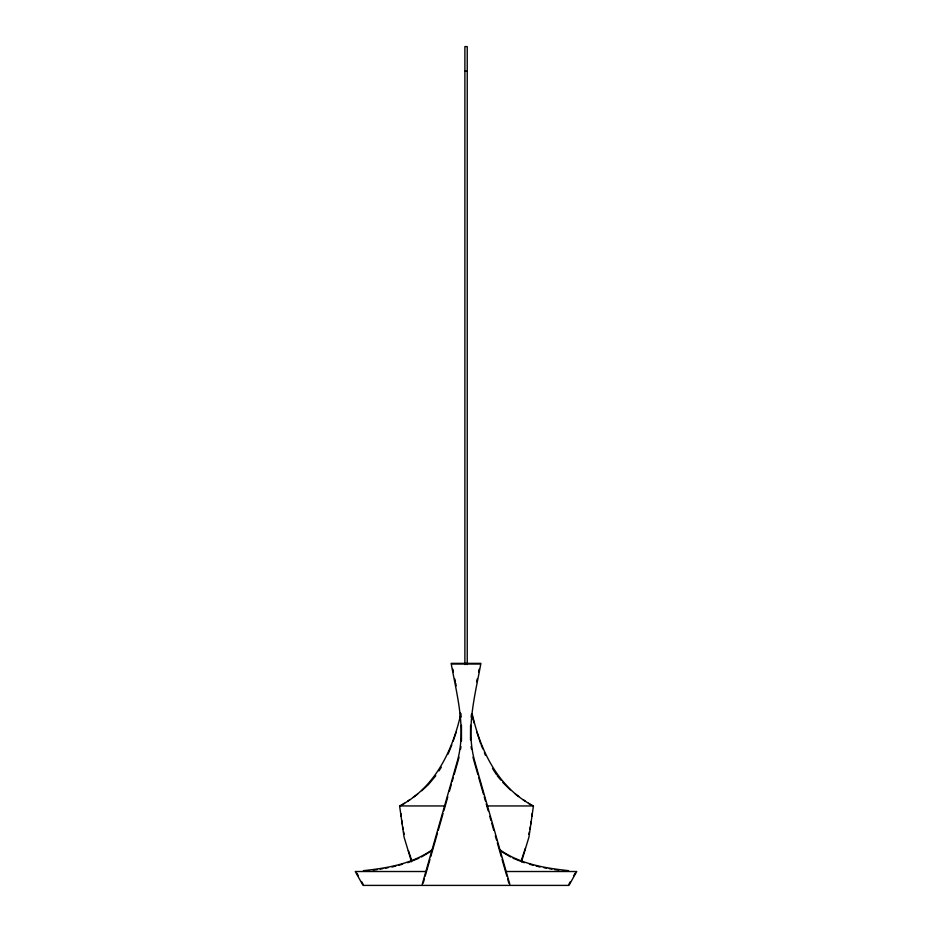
<?xml version="1.0" encoding="UTF-8"?>
<svg xmlns="http://www.w3.org/2000/svg" width="932" height="932" viewBox="0 0 932 932"><rect width="100%" height="100%" fill="white"/><g stroke="black" fill="none" stroke-linecap="round" stroke-linejoin="round"><path stroke-width="1.4" d="M461.468 741.196L461.457 725.259M470.567 725.259L470.509 739.892M531.892 816.374L532.149 813.473M472.163 713.714C480.458 750.714 498.154 787.878 533.43 805.947L528.968 837.029L521.477 861.809M471.149 717.081L471.452 714.331M530.774 824.121L531.147 821.535M460.525 749.34L460.944 746.579M478.617 671.856L479.13 669.234M476.648 681.793L477.207 678.95M528.887 834.35L529.388 831.798M529.9 829.247L530.401 826.707M458.416 759.557L459.045 757.215M460.862 713.714C452.568 750.714 434.871 787.878 399.595 805.947L404.045 837.029L411.536 861.809M459.627 720.319L460.804 716.184M422.219 884.305L457.507 760.559C466.338 728.416 456.866 695.202 451.146 663.363L480.889 663.363C475.157 695.202 465.685 728.416 474.516 760.559L509.804 884.305M423.21 883.082L424.398 878.911M425.19 876.127L429.955 859.444M430.747 856.659L437.481 833.022M438.273 830.249L443.038 813.554M443.83 810.782L447.791 796.872M449.375 791.315L451.368 784.36M452.16 781.575L453.348 777.404M454.14 774.632L458.101 760.722M525.415 848.155L521.361 860.387M453.185 741.115L456.156 732.202M448.106 754.046L451.81 744.959M568.928 884.188L570.291 881.754M573.716 875.672L575.079 873.249M438.949 770.892L441.325 767.246M435.78 775.762L428.417 784.569L421.753 790.755M413.237 797.256L417.653 794.099M401.319 805.516L404.546 803.302M407.785 801.089L409.94 799.621M432.273 849.728C412.177 863.882 387.328 868.135 363.387 870.663M421.45 856.974L431.4 850.974M407.703 862.706L418.957 858.221M391.988 867.028L395.925 865.979M398.558 865.28L402.507 864.244M380.093 869.125L382.737 868.659M385.382 868.193L388.015 867.727M366.253 870.931L369.049 870.605M373.243 870.092L377.448 869.591M464.882 71.275L467.235 71.275M451.892 663.98L480.143 663.98M399.595 805.947L444.494 805.947M487.191 805.947L533.43 805.947M426.239 871.513L355.243 871.513L363.049 885.4L568.951 885.4L576.757 871.513L505.761 871.513M568.613 870.663C544.672 868.135 519.823 863.882 499.727 849.728M554.552 869.591L558.757 870.092M562.951 870.605L565.747 870.931M543.985 867.727L546.618 868.193M549.263 868.659L551.907 869.125M529.493 864.244L533.442 865.28M536.075 865.979L540.012 867.028M513.043 858.221L524.297 862.706M500.601 850.974L510.55 856.974M523.085 799.621L525.24 801.089M528.467 803.302L530.623 804.77M515.373 794.099L518.681 796.464M510.317 789.87L502.756 782.367M497.234 775.762L500.915 780.166M492.492 768.457L496.441 774.539M356.921 873.249L358.284 875.672M361.709 881.754L363.072 884.188M481.215 744.959L482.799 748.85M484.384 752.753L485.444 755.351M411.664 860.387L408.379 850.613M476.869 732.202L480.679 743.666M473.922 760.722L477.895 774.632M478.687 777.404L483.44 794.099M484.232 796.872L485.421 801.042M486.213 803.827L488.193 810.782M489.789 816.339L490.978 820.51M491.77 823.294L493.75 830.249M495.335 835.806L496.523 839.977M497.315 842.761L501.288 856.659M502.08 859.444L506.833 876.127M507.625 878.911L508.814 883.082M472.221 716.184L474.178 723.092M472.978 757.215L473.607 759.557M454.816 678.95L455.387 681.793M402.612 826.707L403.125 829.247M403.626 831.798L404.138 834.35M452.905 669.234L453.406 671.856M455.666 683.203L456.156 685.859M471.079 746.579L471.51 749.34M401.692 820.242L402.24 824.121M460.42 712.957L460.886 717.081M400.877 813.473L401.133 816.374M467.235 664.563L467.235 46.6L464.882 46.6L464.882 664.563"/></g></svg>
